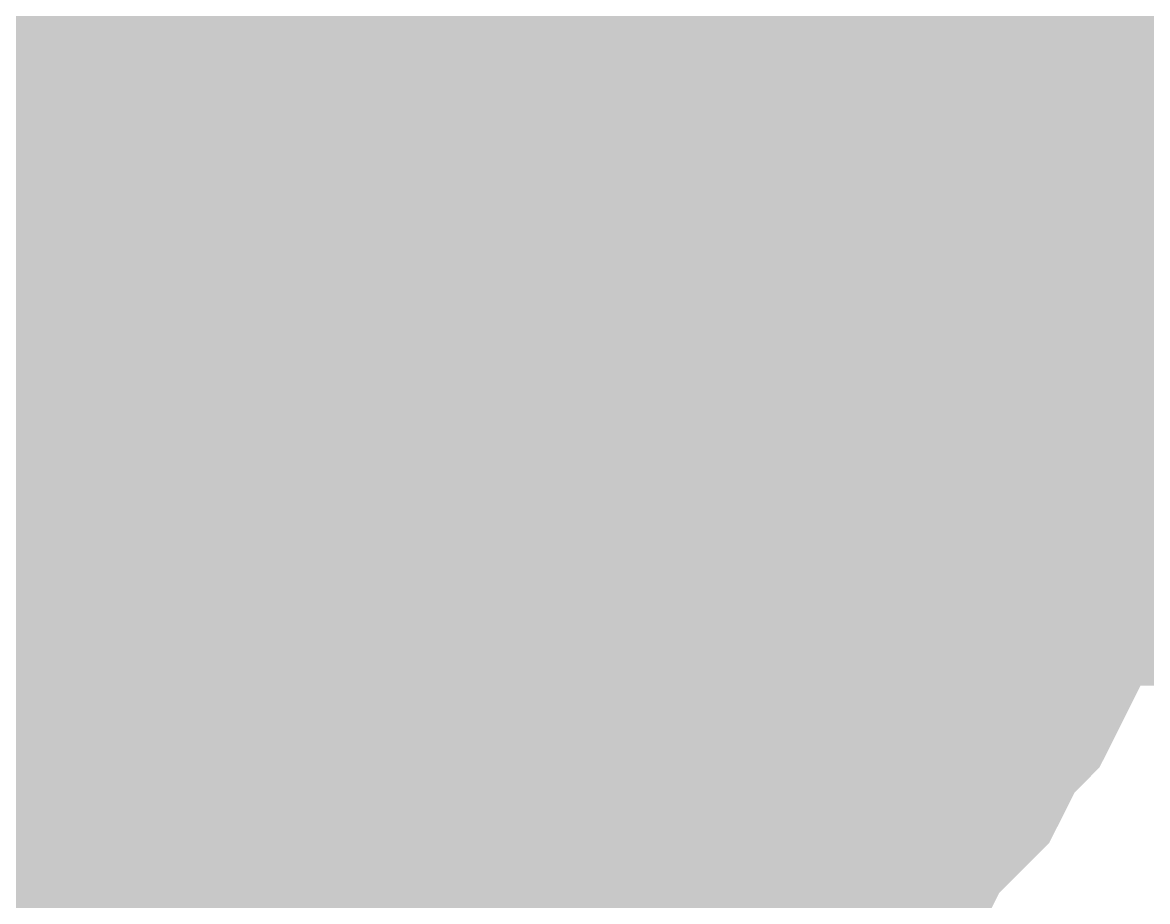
# Model space of a CAD drawing. Header units: inches. Extents: x 0 to 841, y 0 to 594.
# Drawn here: x 697.327 to 698.334, y 324.416 to 325.203 of the extents above; entities that cross this region are included whole.
import ezdxf

# ---------------------------------------------------------------- set-up
doc = ezdxf.new("R2010")
doc.units = ezdxf.units.IN
doc.layers.add('Sheet', color=255, linetype='Continuous')

msp = doc.modelspace()

# ---------------------------------------------------------------- linework, layer by layer
at = {"layer": 'Sheet'}
for points in [[(697.4946, 324.9841, 0.7493, 0.7493, 0), (697.4946, 329.9925, 0.7493, 0.7493, 0)], [(698.1459, 325.3884, 0.2997, 0.2997, 0), (698.1683, 325.3435, 0.2997, 0.2997, 0), (698.1908, 325.321, 0.2997, 0.2997, 0), (698.1908, 325.2761, 0.2997, 0.2997, 0), (698.2133, 325.2536, 0.2997, 0.2997, 0), (698.2133, 325.2087, 0.2997, 0.2997, 0), (698.2357, 325.1863, 0.2997, 0.2997, 0), (698.2357, 325.1413, 0.2997, 0.2997, 0), (698.2582, 325.0964, 0.2997, 0.2997, 0), (698.2582, 325.074, 0.2997, 0.2997, 0), (698.2582, 325.029, 0.2997, 0.2997, 0), (698.2582, 324.9841, 0.2997, 0.2997, 0)], [(698.1459, 325.3884, 0.2997, 0.2997, 0), (698.1683, 325.3435, 0.2997, 0.2997, 0), (698.1908, 325.321, 0.2997, 0.2997, 0), (698.1908, 325.2761, 0.2997, 0.2997, 0), (698.2133, 325.2536, 0.2997, 0.2997, 0), (698.2133, 325.2087, 0.2997, 0.2997, 0), (698.2357, 325.1863, 0.2997, 0.2997, 0), (698.2357, 325.1413, 0.2997, 0.2997, 0), (698.2582, 325.0964, 0.2997, 0.2997, 0), (698.2582, 325.074, 0.2997, 0.2997, 0), (698.2582, 325.029, 0.2997, 0.2997, 0), (698.2582, 324.9841, 0.2997, 0.2997, 0)], [(698.1459, 325.3884, 0.2997, 0.2997, 0), (698.1683, 325.3435, 0.2997, 0.2997, 0), (698.1908, 325.321, 0.2997, 0.2997, 0), (698.1908, 325.2761, 0.2997, 0.2997, 0), (698.2133, 325.2536, 0.2997, 0.2997, 0), (698.2133, 325.2087, 0.2997, 0.2997, 0), (698.2357, 325.1863, 0.2997, 0.2997, 0), (698.2357, 325.1413, 0.2997, 0.2997, 0), (698.2582, 325.0964, 0.2997, 0.2997, 0), (698.2582, 325.074, 0.2997, 0.2997, 0), (698.2582, 325.029, 0.2997, 0.2997, 0), (698.2582, 324.9841, 0.2997, 0.2997, 0)], [(697.8315, 325.3659, 0.2997, 0.2997, 0), (697.8539, 325.3435, 0.2997, 0.2997, 0), (697.8764, 325.3435, 0.2997, 0.2997, 0), (697.8988, 325.321, 0.2997, 0.2997, 0), (697.8988, 325.2985, 0.2997, 0.2997, 0), (697.9213, 325.2761, 0.2997, 0.2997, 0), (697.9438, 325.2536, 0.2997, 0.2997, 0), (697.9438, 325.2312, 0.2997, 0.2997, 0), (697.9662, 325.2087, 0.2997, 0.2997, 0), (697.9662, 325.1863, 0.2997, 0.2997, 0), (697.9887, 325.1638, 0.2997, 0.2997, 0), (697.9887, 325.1413, 0.2997, 0.2997, 0), (697.9887, 325.1189, 0.2997, 0.2997, 0), (698.0111, 325.0964, 0.2997, 0.2997, 0), (698.0111, 325.074, 0.2997, 0.2997, 0), (698.0111, 325.029, 0.2997, 0.2997, 0), (698.0111, 325.0066, 0.2997, 0.2997, 0), (698.0111, 324.9841, 0.2997, 0.2997, 0)], [(697.8315, 325.3659, 0.2997, 0.2997, 0), (697.8539, 325.3435, 0.2997, 0.2997, 0), (697.8764, 325.3435, 0.2997, 0.2997, 0), (697.8988, 325.321, 0.2997, 0.2997, 0), (697.8988, 325.2985, 0.2997, 0.2997, 0), (697.9213, 325.2761, 0.2997, 0.2997, 0), (697.9438, 325.2536, 0.2997, 0.2997, 0), (697.9438, 325.2312, 0.2997, 0.2997, 0), (697.9662, 325.2087, 0.2997, 0.2997, 0), (697.9662, 325.1863, 0.2997, 0.2997, 0), (697.9887, 325.1638, 0.2997, 0.2997, 0), (697.9887, 325.1413, 0.2997, 0.2997, 0), (697.9887, 325.1189, 0.2997, 0.2997, 0), (698.0111, 325.0964, 0.2997, 0.2997, 0), (698.0111, 325.074, 0.2997, 0.2997, 0), (698.0111, 325.029, 0.2997, 0.2997, 0), (698.0111, 325.0066, 0.2997, 0.2997, 0), (698.0111, 324.9841, 0.2997, 0.2997, 0)], [(697.8315, 325.3659, 0.2997, 0.2997, 0), (697.8539, 325.3435, 0.2997, 0.2997, 0), (697.8764, 325.3435, 0.2997, 0.2997, 0), (697.8988, 325.321, 0.2997, 0.2997, 0), (697.8988, 325.2985, 0.2997, 0.2997, 0), (697.9213, 325.2761, 0.2997, 0.2997, 0), (697.9438, 325.2536, 0.2997, 0.2997, 0), (697.9438, 325.2312, 0.2997, 0.2997, 0), (697.9662, 325.2087, 0.2997, 0.2997, 0), (697.9662, 325.1863, 0.2997, 0.2997, 0), (697.9887, 325.1638, 0.2997, 0.2997, 0), (697.9887, 325.1413, 0.2997, 0.2997, 0), (697.9887, 325.1189, 0.2997, 0.2997, 0), (698.0111, 325.0964, 0.2997, 0.2997, 0), (698.0111, 325.074, 0.2997, 0.2997, 0), (698.0111, 325.029, 0.2997, 0.2997, 0), (698.0111, 325.0066, 0.2997, 0.2997, 0), (698.0111, 324.9841, 0.2997, 0.2997, 0)], [(697.4946, 324.9841, 0.7493, 0.7493, 0), (702.5027, 324.9841, 0.7493, 0.7493, 0), (702.5027, 324.9841, 0.7493, 0.7493, 0)], [(697.4946, 319.9982, 0.7493, 0.7493, 0), (697.4946, 324.9841, 0.7493, 0.7493, 0)], [(697.9438, 325.2536, 0.0991, 0.0991, 0), (697.9438, 325.2312, 0.0991, 0.0991, 0), (697.9662, 325.2087, 0.0991, 0.0991, 0), (697.9662, 325.1863, 0.0991, 0.0991, 0), (697.9887, 325.1638, 0.0991, 0.0991, 0), (697.9887, 325.1413, 0.0991, 0.0991, 0), (697.9887, 325.1189, 0.0991, 0.0991, 0), (698.0111, 325.0964, 0.0991, 0.0991, 0), (698.0111, 325.074, 0.0991, 0.0991, 0), (698.0111, 325.029, 0.0991, 0.0991, 0), (698.0111, 325.0066, 0.0991, 0.0991, 0), (698.0111, 324.9841, 0.0991, 0.0991, 0)], [(697.9438, 325.2536, 0.0991, 0.0991, 0), (697.9438, 325.2312, 0.0991, 0.0991, 0), (697.9662, 325.2087, 0.0991, 0.0991, 0), (697.9662, 325.1863, 0.0991, 0.0991, 0), (697.9887, 325.1638, 0.0991, 0.0991, 0), (697.9887, 325.1413, 0.0991, 0.0991, 0), (697.9887, 325.1189, 0.0991, 0.0991, 0), (698.0111, 325.0964, 0.0991, 0.0991, 0), (698.0111, 325.074, 0.0991, 0.0991, 0), (698.0111, 325.029, 0.0991, 0.0991, 0), (698.0111, 325.0066, 0.0991, 0.0991, 0), (698.0111, 324.9841, 0.0991, 0.0991, 0)], [(697.9438, 325.2536, 0.0991, 0.0991, 0), (697.9438, 325.2312, 0.0991, 0.0991, 0), (697.9662, 325.2087, 0.0991, 0.0991, 0), (697.9662, 325.1863, 0.0991, 0.0991, 0), (697.9887, 325.1638, 0.0991, 0.0991, 0), (697.9887, 325.1413, 0.0991, 0.0991, 0), (697.9887, 325.1189, 0.0991, 0.0991, 0), (698.0111, 325.0964, 0.0991, 0.0991, 0), (698.0111, 325.074, 0.0991, 0.0991, 0), (698.0111, 325.029, 0.0991, 0.0991, 0), (698.0111, 325.0066, 0.0991, 0.0991, 0), (698.0111, 324.9841, 0.0991, 0.0991, 0)], [(698.2133, 325.2536, 0.0991, 0.0991, 0), (698.2133, 325.2087, 0.0991, 0.0991, 0), (698.2357, 325.1863, 0.0991, 0.0991, 0), (698.2357, 325.1413, 0.0991, 0.0991, 0), (698.2582, 325.0964, 0.0991, 0.0991, 0), (698.2582, 325.074, 0.0991, 0.0991, 0), (698.2582, 325.029, 0.0991, 0.0991, 0), (698.2582, 324.9841, 0.0991, 0.0991, 0)], [(698.2133, 325.2536, 0.0991, 0.0991, 0), (698.2133, 325.2087, 0.0991, 0.0991, 0), (698.2357, 325.1863, 0.0991, 0.0991, 0), (698.2357, 325.1413, 0.0991, 0.0991, 0), (698.2582, 325.0964, 0.0991, 0.0991, 0), (698.2582, 325.074, 0.0991, 0.0991, 0), (698.2582, 325.029, 0.0991, 0.0991, 0), (698.2582, 324.9841, 0.0991, 0.0991, 0)], [(698.2133, 325.2536, 0.0991, 0.0991, 0), (698.2133, 325.2087, 0.0991, 0.0991, 0), (698.2357, 325.1863, 0.0991, 0.0991, 0), (698.2357, 325.1413, 0.0991, 0.0991, 0), (698.2582, 325.0964, 0.0991, 0.0991, 0), (698.2582, 325.074, 0.0991, 0.0991, 0), (698.2582, 325.029, 0.0991, 0.0991, 0), (698.2582, 324.9841, 0.0991, 0.0991, 0)], [(698.0111, 324.9841, 0.2997, 0.2997, 0), (698.0111, 324.9617, 0.2997, 0.2997, 0), (698.0111, 324.9392, 0.2997, 0.2997, 0), (698.0111, 324.9167, 0.2997, 0.2997, 0), (698.0111, 324.8943, 0.2997, 0.2997, 0), (697.9887, 324.8718, 0.2997, 0.2997, 0), (697.9887, 324.8494, 0.2997, 0.2997, 0), (697.9887, 324.8044, 0.2997, 0.2997, 0), (697.9662, 324.8044, 0.2997, 0.2997, 0), (697.9662, 324.782, 0.2997, 0.2997, 0), (697.9438, 324.7595, 0.2997, 0.2997, 0), (697.9438, 324.7371, 0.2997, 0.2997, 0), (697.9213, 324.7146, 0.2997, 0.2997, 0), (697.8988, 324.6922, 0.2997, 0.2997, 0), (697.8988, 324.6697, 0.2997, 0.2997, 0), (697.8764, 324.6472, 0.2997, 0.2997, 0), (697.8539, 324.6248, 0.2997, 0.2997, 0), (697.8315, 324.6248, 0.2997, 0.2997, 0), (697.809, 324.6023, 0.2997, 0.2997, 0), (697.7866, 324.5799, 0.2997, 0.2997, 0), (697.7866, 324.5799, 0.2997, 0.2997, 0), (697.7641, 324.5574, 0.2997, 0.2997, 0), (697.7416, 324.5574, 0.2997, 0.2997, 0), (697.7192, 324.5349, 0.2997, 0.2997, 0), (697.6967, 324.5349, 0.2997, 0.2997, 0), (697.6743, 324.5125, 0.2997, 0.2997, 0), (697.6518, 324.5125, 0.2997, 0.2997, 0), (697.6294, 324.5125, 0.2997, 0.2997, 0), (697.5844, 324.49, 0.2997, 0.2997, 0), (697.562, 324.49, 0.2997, 0.2997, 0), (697.5395, 324.49, 0.2997, 0.2997, 0), (697.5171, 324.49, 0.2997, 0.2997, 0), (697.4946, 324.49, 0.2997, 0.2997, 0)], [(698.0111, 324.9841, 0.2997, 0.2997, 0), (698.0111, 324.9617, 0.2997, 0.2997, 0), (698.0111, 324.9392, 0.2997, 0.2997, 0), (698.0111, 324.9167, 0.2997, 0.2997, 0), (698.0111, 324.8943, 0.2997, 0.2997, 0), (697.9887, 324.8718, 0.2997, 0.2997, 0), (697.9887, 324.8494, 0.2997, 0.2997, 0), (697.9887, 324.8044, 0.2997, 0.2997, 0), (697.9662, 324.8044, 0.2997, 0.2997, 0), (697.9662, 324.782, 0.2997, 0.2997, 0), (697.9438, 324.7595, 0.2997, 0.2997, 0), (697.9438, 324.7371, 0.2997, 0.2997, 0), (697.9213, 324.7146, 0.2997, 0.2997, 0), (697.8988, 324.6922, 0.2997, 0.2997, 0), (697.8988, 324.6697, 0.2997, 0.2997, 0), (697.8764, 324.6472, 0.2997, 0.2997, 0), (697.8539, 324.6248, 0.2997, 0.2997, 0), (697.8315, 324.6248, 0.2997, 0.2997, 0), (697.809, 324.6023, 0.2997, 0.2997, 0), (697.7866, 324.5799, 0.2997, 0.2997, 0), (697.7866, 324.5799, 0.2997, 0.2997, 0), (697.7641, 324.5574, 0.2997, 0.2997, 0), (697.7416, 324.5574, 0.2997, 0.2997, 0), (697.7192, 324.5349, 0.2997, 0.2997, 0), (697.6967, 324.5349, 0.2997, 0.2997, 0), (697.6743, 324.5125, 0.2997, 0.2997, 0), (697.6518, 324.5125, 0.2997, 0.2997, 0), (697.6294, 324.5125, 0.2997, 0.2997, 0), (697.5844, 324.49, 0.2997, 0.2997, 0), (697.562, 324.49, 0.2997, 0.2997, 0), (697.5395, 324.49, 0.2997, 0.2997, 0), (697.5171, 324.49, 0.2997, 0.2997, 0), (697.4946, 324.49, 0.2997, 0.2997, 0)], [(698.0111, 324.9841, 0.2997, 0.2997, 0), (698.0111, 324.9617, 0.2997, 0.2997, 0), (698.0111, 324.9392, 0.2997, 0.2997, 0), (698.0111, 324.9167, 0.2997, 0.2997, 0), (698.0111, 324.8943, 0.2997, 0.2997, 0), (697.9887, 324.8718, 0.2997, 0.2997, 0), (697.9887, 324.8494, 0.2997, 0.2997, 0), (697.9887, 324.8044, 0.2997, 0.2997, 0), (697.9662, 324.8044, 0.2997, 0.2997, 0), (697.9662, 324.782, 0.2997, 0.2997, 0), (697.9438, 324.7595, 0.2997, 0.2997, 0), (697.9438, 324.7371, 0.2997, 0.2997, 0), (697.9213, 324.7146, 0.2997, 0.2997, 0), (697.8988, 324.6922, 0.2997, 0.2997, 0), (697.8988, 324.6697, 0.2997, 0.2997, 0), (697.8764, 324.6472, 0.2997, 0.2997, 0), (697.8539, 324.6248, 0.2997, 0.2997, 0), (697.8315, 324.6248, 0.2997, 0.2997, 0), (697.809, 324.6023, 0.2997, 0.2997, 0), (697.7866, 324.5799, 0.2997, 0.2997, 0), (697.7866, 324.5799, 0.2997, 0.2997, 0), (697.7641, 324.5574, 0.2997, 0.2997, 0), (697.7416, 324.5574, 0.2997, 0.2997, 0), (697.7192, 324.5349, 0.2997, 0.2997, 0), (697.6967, 324.5349, 0.2997, 0.2997, 0), (697.6743, 324.5125, 0.2997, 0.2997, 0), (697.6518, 324.5125, 0.2997, 0.2997, 0), (697.6294, 324.5125, 0.2997, 0.2997, 0), (697.5844, 324.49, 0.2997, 0.2997, 0), (697.562, 324.49, 0.2997, 0.2997, 0), (697.5395, 324.49, 0.2997, 0.2997, 0), (697.5171, 324.49, 0.2997, 0.2997, 0), (697.4946, 324.49, 0.2997, 0.2997, 0)], [(698.2582, 324.9841, 0.2997, 0.2997, 0), (698.2582, 324.9392, 0.2997, 0.2997, 0), (698.2582, 324.9167, 0.2997, 0.2997, 0), (698.2582, 324.8718, 0.2997, 0.2997, 0), (698.2357, 324.8269, 0.2997, 0.2997, 0), (698.2357, 324.8044, 0.2997, 0.2997, 0), (698.2133, 324.7595, 0.2997, 0.2997, 0), (698.2133, 324.7371, 0.2997, 0.2997, 0), (698.1908, 324.6922, 0.2997, 0.2997, 0), (698.1908, 324.6697, 0.2997, 0.2997, 0), (698.1683, 324.6248, 0.2997, 0.2997, 0), (698.1459, 324.6023, 0.2997, 0.2997, 0), (698.1234, 324.5574, 0.2997, 0.2997, 0), (698.101, 324.5349, 0.2997, 0.2997, 0), (698.0785, 324.5125, 0.2997, 0.2997, 0), (698.0561, 324.4676, 0.2997, 0.2997, 0), (698.0336, 324.4451, 0.2997, 0.2997, 0), (698.0111, 324.4226, 0.2997, 0.2997, 0), (697.9887, 324.4002, 0.2997, 0.2997, 0), (697.9438, 324.3777, 0.2997, 0.2997, 0), (697.9213, 324.3553, 0.2997, 0.2997, 0), (697.8988, 324.3328, 0.2997, 0.2997, 0), (697.8539, 324.3103, 0.2997, 0.2997, 0), (697.8315, 324.2879, 0.2997, 0.2997, 0), (697.7866, 324.2879, 0.2997, 0.2997, 0), (697.7641, 324.2654, 0.2997, 0.2997, 0)], [(698.2582, 324.9841, 0.2997, 0.2997, 0), (698.2582, 324.9392, 0.2997, 0.2997, 0), (698.2582, 324.9167, 0.2997, 0.2997, 0), (698.2582, 324.8718, 0.2997, 0.2997, 0), (698.2357, 324.8269, 0.2997, 0.2997, 0), (698.2357, 324.8044, 0.2997, 0.2997, 0), (698.2133, 324.7595, 0.2997, 0.2997, 0), (698.2133, 324.7371, 0.2997, 0.2997, 0), (698.1908, 324.6922, 0.2997, 0.2997, 0), (698.1908, 324.6697, 0.2997, 0.2997, 0), (698.1683, 324.6248, 0.2997, 0.2997, 0), (698.1459, 324.6023, 0.2997, 0.2997, 0), (698.1234, 324.5574, 0.2997, 0.2997, 0), (698.101, 324.5349, 0.2997, 0.2997, 0), (698.0785, 324.5125, 0.2997, 0.2997, 0), (698.0561, 324.4676, 0.2997, 0.2997, 0), (698.0336, 324.4451, 0.2997, 0.2997, 0), (698.0111, 324.4226, 0.2997, 0.2997, 0), (697.9887, 324.4002, 0.2997, 0.2997, 0), (697.9438, 324.3777, 0.2997, 0.2997, 0), (697.9213, 324.3553, 0.2997, 0.2997, 0), (697.8988, 324.3328, 0.2997, 0.2997, 0), (697.8539, 324.3103, 0.2997, 0.2997, 0), (697.8315, 324.2879, 0.2997, 0.2997, 0), (697.7866, 324.2879, 0.2997, 0.2997, 0), (697.7641, 324.2654, 0.2997, 0.2997, 0)], [(698.2582, 324.9841, 0.2997, 0.2997, 0), (698.2582, 324.9392, 0.2997, 0.2997, 0), (698.2582, 324.9167, 0.2997, 0.2997, 0), (698.2582, 324.8718, 0.2997, 0.2997, 0), (698.2357, 324.8269, 0.2997, 0.2997, 0), (698.2357, 324.8044, 0.2997, 0.2997, 0), (698.2133, 324.7595, 0.2997, 0.2997, 0), (698.2133, 324.7371, 0.2997, 0.2997, 0), (698.1908, 324.6922, 0.2997, 0.2997, 0), (698.1908, 324.6697, 0.2997, 0.2997, 0), (698.1683, 324.6248, 0.2997, 0.2997, 0), (698.1459, 324.6023, 0.2997, 0.2997, 0), (698.1234, 324.5574, 0.2997, 0.2997, 0), (698.101, 324.5349, 0.2997, 0.2997, 0), (698.0785, 324.5125, 0.2997, 0.2997, 0), (698.0561, 324.4676, 0.2997, 0.2997, 0), (698.0336, 324.4451, 0.2997, 0.2997, 0), (698.0111, 324.4226, 0.2997, 0.2997, 0), (697.9887, 324.4002, 0.2997, 0.2997, 0), (697.9438, 324.3777, 0.2997, 0.2997, 0), (697.9213, 324.3553, 0.2997, 0.2997, 0), (697.8988, 324.3328, 0.2997, 0.2997, 0), (697.8539, 324.3103, 0.2997, 0.2997, 0), (697.8315, 324.2879, 0.2997, 0.2997, 0), (697.7866, 324.2879, 0.2997, 0.2997, 0), (697.7641, 324.2654, 0.2997, 0.2997, 0)], [(698.0111, 324.9841, 0.2997, 0.2997, 0), (698.0111, 324.9841, 0.2997, 0.2997, 0), (698.0111, 324.9841, 0.2997, 0.2997, 0), (698.0111, 324.9841, 0.2997, 0.2997, 0), (698.0111, 324.9841, 0.2997, 0.2997, 0), (698.0111, 324.9841, 0.2997, 0.2997, 0), (698.0111, 324.9841, 0.2997, 0.2997, 0), (698.0111, 324.9841, 0.2997, 0.2997, 0), (698.0111, 324.9841, 0.2997, 0.2997, 0), (698.0111, 324.9841, 0.2997, 0.2997, 0), (698.0111, 324.9841, 0.2997, 0.2997, 0), (698.0111, 324.9841, 0.2997, 0.2997, 0), (698.0111, 324.9841, 0.2997, 0.2997, 0), (698.0111, 324.9841, 0.2997, 0.2997, 0), (698.0111, 324.9841, 0.2997, 0.2997, 0), (698.0111, 324.9841, 0.2997, 0.2997, 0), (698.0111, 324.9841, 0.2997, 0.2997, 0), (698.0111, 324.9841, 0.2997, 0.2997, 0), (698.0111, 324.9841, 0.2997, 0.2997, 0), (698.0111, 324.9841, 0.2997, 0.2997, 0), (698.0111, 324.9841, 0.2997, 0.2997, 0), (698.0111, 324.9841, 0.2997, 0.2997, 0), (698.0111, 324.9841, 0.2997, 0.2997, 0), (698.0111, 324.9841, 0.2997, 0.2997, 0), (698.0111, 324.9841, 0.2997, 0.2997, 0), (698.0111, 324.9841, 0.2997, 0.2997, 0), (698.0111, 324.9841, 0.2997, 0.2997, 0), (698.0111, 324.9841, 0.2997, 0.2997, 0), (698.0111, 324.9841, 0.2997, 0.2997, 0), (698.0111, 324.9841, 0.2997, 0.2997, 0), (698.0111, 324.9841, 0.2997, 0.2997, 0), (698.0111, 324.9841, 0.2997, 0.2997, 0), (698.0111, 324.9841, 0.2997, 0.2997, 0)], [(698.0111, 324.9841, 0.2997, 0.2997, 0), (698.0111, 324.9841, 0.2997, 0.2997, 0)], [(698.0111, 324.9841, 0.2997, 0.2997, 0), (698.0111, 324.9841, 0.2997, 0.2997, 0), (698.0111, 324.9841, 0.2997, 0.2997, 0), (698.0111, 324.9841, 0.2997, 0.2997, 0), (698.0111, 324.9841, 0.2997, 0.2997, 0), (698.0111, 324.9841, 0.2997, 0.2997, 0), (698.0111, 324.9841, 0.2997, 0.2997, 0), (698.0111, 324.9841, 0.2997, 0.2997, 0), (698.0111, 324.9841, 0.2997, 0.2997, 0), (698.0111, 324.9841, 0.2997, 0.2997, 0), (698.0111, 324.9841, 0.2997, 0.2997, 0), (698.0111, 324.9841, 0.2997, 0.2997, 0), (698.0111, 324.9841, 0.2997, 0.2997, 0), (698.0111, 324.9841, 0.2997, 0.2997, 0), (698.0111, 324.9841, 0.2997, 0.2997, 0), (698.0111, 324.9841, 0.2997, 0.2997, 0), (698.0111, 324.9841, 0.2997, 0.2997, 0), (698.0111, 324.9841, 0.2997, 0.2997, 0), (698.0111, 324.9841, 0.2997, 0.2997, 0), (698.0111, 324.9841, 0.2997, 0.2997, 0), (698.0111, 324.9841, 0.2997, 0.2997, 0), (698.0111, 324.9841, 0.2997, 0.2997, 0), (698.0111, 324.9841, 0.2997, 0.2997, 0), (698.0111, 324.9841, 0.2997, 0.2997, 0), (698.0111, 324.9841, 0.2997, 0.2997, 0), (698.0111, 324.9841, 0.2997, 0.2997, 0), (698.0111, 324.9841, 0.2997, 0.2997, 0), (698.0111, 324.9841, 0.2997, 0.2997, 0), (698.0111, 324.9841, 0.2997, 0.2997, 0), (698.0111, 324.9841, 0.2997, 0.2997, 0), (698.0111, 324.9841, 0.2997, 0.2997, 0), (698.0111, 324.9841, 0.2997, 0.2997, 0), (698.0111, 324.9841, 0.2997, 0.2997, 0)], [(698.0111, 324.9841, 0.2997, 0.2997, 0), (698.0111, 324.9841, 0.2997, 0.2997, 0)], [(698.0111, 324.9841, 0.2997, 0.2997, 0), (698.0111, 324.9841, 0.2997, 0.2997, 0), (698.0111, 324.9841, 0.2997, 0.2997, 0), (698.0111, 324.9841, 0.2997, 0.2997, 0), (698.0111, 324.9841, 0.2997, 0.2997, 0), (698.0111, 324.9841, 0.2997, 0.2997, 0), (698.0111, 324.9841, 0.2997, 0.2997, 0), (698.0111, 324.9841, 0.2997, 0.2997, 0), (698.0111, 324.9841, 0.2997, 0.2997, 0), (698.0111, 324.9841, 0.2997, 0.2997, 0), (698.0111, 324.9841, 0.2997, 0.2997, 0), (698.0111, 324.9841, 0.2997, 0.2997, 0), (698.0111, 324.9841, 0.2997, 0.2997, 0), (698.0111, 324.9841, 0.2997, 0.2997, 0), (698.0111, 324.9841, 0.2997, 0.2997, 0), (698.0111, 324.9841, 0.2997, 0.2997, 0), (698.0111, 324.9841, 0.2997, 0.2997, 0), (698.0111, 324.9841, 0.2997, 0.2997, 0), (698.0111, 324.9841, 0.2997, 0.2997, 0), (698.0111, 324.9841, 0.2997, 0.2997, 0), (698.0111, 324.9841, 0.2997, 0.2997, 0), (698.0111, 324.9841, 0.2997, 0.2997, 0), (698.0111, 324.9841, 0.2997, 0.2997, 0), (698.0111, 324.9841, 0.2997, 0.2997, 0), (698.0111, 324.9841, 0.2997, 0.2997, 0), (698.0111, 324.9841, 0.2997, 0.2997, 0), (698.0111, 324.9841, 0.2997, 0.2997, 0), (698.0111, 324.9841, 0.2997, 0.2997, 0), (698.0111, 324.9841, 0.2997, 0.2997, 0), (698.0111, 324.9841, 0.2997, 0.2997, 0), (698.0111, 324.9841, 0.2997, 0.2997, 0), (698.0111, 324.9841, 0.2997, 0.2997, 0), (698.0111, 324.9841, 0.2997, 0.2997, 0)], [(698.0111, 324.9841, 0.2997, 0.2997, 0), (698.0111, 324.9841, 0.2997, 0.2997, 0)], [(698.2582, 324.9841, 0.2997, 0.2997, 0), (698.2582, 324.9841, 0.2997, 0.2997, 0), (698.2582, 324.9841, 0.2997, 0.2997, 0), (698.2582, 324.9841, 0.2997, 0.2997, 0), (698.2582, 324.9841, 0.2997, 0.2997, 0), (698.2582, 324.9841, 0.2997, 0.2997, 0), (698.2582, 324.9841, 0.2997, 0.2997, 0), (698.2582, 324.9841, 0.2997, 0.2997, 0), (698.2582, 324.9841, 0.2997, 0.2997, 0), (698.2582, 324.9841, 0.2997, 0.2997, 0), (698.2582, 324.9841, 0.2997, 0.2997, 0), (698.2582, 324.9841, 0.2997, 0.2997, 0), (698.2582, 324.9841, 0.2997, 0.2997, 0), (698.2582, 324.9841, 0.2997, 0.2997, 0), (698.2582, 324.9841, 0.2997, 0.2997, 0), (698.2582, 324.9841, 0.2997, 0.2997, 0), (698.2582, 324.9841, 0.2997, 0.2997, 0), (698.2582, 324.9841, 0.2997, 0.2997, 0), (698.2582, 324.9841, 0.2997, 0.2997, 0), (698.2582, 324.9841, 0.2997, 0.2997, 0), (698.2582, 324.9841, 0.2997, 0.2997, 0), (698.2582, 324.9841, 0.2997, 0.2997, 0), (698.2582, 324.9841, 0.2997, 0.2997, 0), (698.2582, 324.9841, 0.2997, 0.2997, 0), (698.2582, 324.9841, 0.2997, 0.2997, 0), (698.2582, 324.9841, 0.2997, 0.2997, 0), (698.2582, 324.9841, 0.2997, 0.2997, 0), (698.2582, 324.9841, 0.2997, 0.2997, 0), (698.2582, 324.9841, 0.2997, 0.2997, 0), (698.2582, 324.9841, 0.2997, 0.2997, 0), (698.2582, 324.9841, 0.2997, 0.2997, 0), (698.2582, 324.9841, 0.2997, 0.2997, 0), (698.2582, 324.9841, 0.2997, 0.2997, 0)], [(698.2582, 324.9841, 0.2997, 0.2997, 0), (698.2582, 324.9841, 0.2997, 0.2997, 0)], [(698.2582, 324.9841, 0.2997, 0.2997, 0), (698.2582, 324.9841, 0.2997, 0.2997, 0), (698.2582, 324.9841, 0.2997, 0.2997, 0), (698.2582, 324.9841, 0.2997, 0.2997, 0), (698.2582, 324.9841, 0.2997, 0.2997, 0), (698.2582, 324.9841, 0.2997, 0.2997, 0), (698.2582, 324.9841, 0.2997, 0.2997, 0), (698.2582, 324.9841, 0.2997, 0.2997, 0), (698.2582, 324.9841, 0.2997, 0.2997, 0), (698.2582, 324.9841, 0.2997, 0.2997, 0), (698.2582, 324.9841, 0.2997, 0.2997, 0), (698.2582, 324.9841, 0.2997, 0.2997, 0), (698.2582, 324.9841, 0.2997, 0.2997, 0), (698.2582, 324.9841, 0.2997, 0.2997, 0), (698.2582, 324.9841, 0.2997, 0.2997, 0), (698.2582, 324.9841, 0.2997, 0.2997, 0), (698.2582, 324.9841, 0.2997, 0.2997, 0), (698.2582, 324.9841, 0.2997, 0.2997, 0), (698.2582, 324.9841, 0.2997, 0.2997, 0), (698.2582, 324.9841, 0.2997, 0.2997, 0), (698.2582, 324.9841, 0.2997, 0.2997, 0), (698.2582, 324.9841, 0.2997, 0.2997, 0), (698.2582, 324.9841, 0.2997, 0.2997, 0), (698.2582, 324.9841, 0.2997, 0.2997, 0), (698.2582, 324.9841, 0.2997, 0.2997, 0), (698.2582, 324.9841, 0.2997, 0.2997, 0), (698.2582, 324.9841, 0.2997, 0.2997, 0), (698.2582, 324.9841, 0.2997, 0.2997, 0), (698.2582, 324.9841, 0.2997, 0.2997, 0), (698.2582, 324.9841, 0.2997, 0.2997, 0), (698.2582, 324.9841, 0.2997, 0.2997, 0), (698.2582, 324.9841, 0.2997, 0.2997, 0), (698.2582, 324.9841, 0.2997, 0.2997, 0)], [(698.2582, 324.9841, 0.2997, 0.2997, 0), (698.2582, 324.9841, 0.2997, 0.2997, 0)], [(698.2582, 324.9841, 0.2997, 0.2997, 0), (698.2582, 324.9841, 0.2997, 0.2997, 0), (698.2582, 324.9841, 0.2997, 0.2997, 0), (698.2582, 324.9841, 0.2997, 0.2997, 0), (698.2582, 324.9841, 0.2997, 0.2997, 0), (698.2582, 324.9841, 0.2997, 0.2997, 0), (698.2582, 324.9841, 0.2997, 0.2997, 0), (698.2582, 324.9841, 0.2997, 0.2997, 0), (698.2582, 324.9841, 0.2997, 0.2997, 0), (698.2582, 324.9841, 0.2997, 0.2997, 0), (698.2582, 324.9841, 0.2997, 0.2997, 0), (698.2582, 324.9841, 0.2997, 0.2997, 0), (698.2582, 324.9841, 0.2997, 0.2997, 0), (698.2582, 324.9841, 0.2997, 0.2997, 0), (698.2582, 324.9841, 0.2997, 0.2997, 0), (698.2582, 324.9841, 0.2997, 0.2997, 0), (698.2582, 324.9841, 0.2997, 0.2997, 0), (698.2582, 324.9841, 0.2997, 0.2997, 0), (698.2582, 324.9841, 0.2997, 0.2997, 0), (698.2582, 324.9841, 0.2997, 0.2997, 0), (698.2582, 324.9841, 0.2997, 0.2997, 0), (698.2582, 324.9841, 0.2997, 0.2997, 0), (698.2582, 324.9841, 0.2997, 0.2997, 0), (698.2582, 324.9841, 0.2997, 0.2997, 0), (698.2582, 324.9841, 0.2997, 0.2997, 0), (698.2582, 324.9841, 0.2997, 0.2997, 0), (698.2582, 324.9841, 0.2997, 0.2997, 0), (698.2582, 324.9841, 0.2997, 0.2997, 0), (698.2582, 324.9841, 0.2997, 0.2997, 0), (698.2582, 324.9841, 0.2997, 0.2997, 0), (698.2582, 324.9841, 0.2997, 0.2997, 0), (698.2582, 324.9841, 0.2997, 0.2997, 0), (698.2582, 324.9841, 0.2997, 0.2997, 0)], [(698.2582, 324.9841, 0.2997, 0.2997, 0), (698.2582, 324.9841, 0.2997, 0.2997, 0)], [(698.0111, 324.9841, 0.0991, 0.0991, 0), (698.0111, 324.9617, 0.0991, 0.0991, 0), (698.0111, 324.9392, 0.0991, 0.0991, 0), (698.0111, 324.9167, 0.0991, 0.0991, 0), (698.0111, 324.8943, 0.0991, 0.0991, 0), (697.9887, 324.8718, 0.0991, 0.0991, 0), (697.9887, 324.8494, 0.0991, 0.0991, 0), (697.9887, 324.8044, 0.0991, 0.0991, 0), (697.9662, 324.8044, 0.0991, 0.0991, 0), (697.9662, 324.782, 0.0991, 0.0991, 0), (697.9438, 324.7595, 0.0991, 0.0991, 0), (697.9438, 324.7371, 0.0991, 0.0991, 0), (697.9213, 324.7146, 0.0991, 0.0991, 0), (697.8988, 324.6922, 0.0991, 0.0991, 0), (697.8988, 324.6697, 0.0991, 0.0991, 0), (697.8764, 324.6472, 0.0991, 0.0991, 0), (697.8539, 324.6248, 0.0991, 0.0991, 0), (697.8315, 324.6248, 0.0991, 0.0991, 0), (697.809, 324.6023, 0.0991, 0.0991, 0), (697.7866, 324.5799, 0.0991, 0.0991, 0), (697.7866, 324.5799, 0.0991, 0.0991, 0), (697.7641, 324.5574, 0.0991, 0.0991, 0), (697.7416, 324.5574, 0.0991, 0.0991, 0), (697.7192, 324.5349, 0.0991, 0.0991, 0), (697.6967, 324.5349, 0.0991, 0.0991, 0), (697.6743, 324.5125, 0.0991, 0.0991, 0), (697.6518, 324.5125, 0.0991, 0.0991, 0), (697.6294, 324.5125, 0.0991, 0.0991, 0), (697.5844, 324.49, 0.0991, 0.0991, 0), (697.562, 324.49, 0.0991, 0.0991, 0), (697.5395, 324.49, 0.0991, 0.0991, 0), (697.5171, 324.49, 0.0991, 0.0991, 0), (697.4946, 324.49, 0.0991, 0.0991, 0)], [(698.0111, 324.9841, 0.0991, 0.0991, 0), (698.0111, 324.9617, 0.0991, 0.0991, 0), (698.0111, 324.9392, 0.0991, 0.0991, 0), (698.0111, 324.9167, 0.0991, 0.0991, 0), (698.0111, 324.8943, 0.0991, 0.0991, 0), (697.9887, 324.8718, 0.0991, 0.0991, 0), (697.9887, 324.8494, 0.0991, 0.0991, 0), (697.9887, 324.8044, 0.0991, 0.0991, 0), (697.9662, 324.8044, 0.0991, 0.0991, 0), (697.9662, 324.782, 0.0991, 0.0991, 0), (697.9438, 324.7595, 0.0991, 0.0991, 0), (697.9438, 324.7371, 0.0991, 0.0991, 0), (697.9213, 324.7146, 0.0991, 0.0991, 0), (697.8988, 324.6922, 0.0991, 0.0991, 0), (697.8988, 324.6697, 0.0991, 0.0991, 0), (697.8764, 324.6472, 0.0991, 0.0991, 0), (697.8539, 324.6248, 0.0991, 0.0991, 0), (697.8315, 324.6248, 0.0991, 0.0991, 0), (697.809, 324.6023, 0.0991, 0.0991, 0), (697.7866, 324.5799, 0.0991, 0.0991, 0), (697.7866, 324.5799, 0.0991, 0.0991, 0), (697.7641, 324.5574, 0.0991, 0.0991, 0), (697.7416, 324.5574, 0.0991, 0.0991, 0), (697.7192, 324.5349, 0.0991, 0.0991, 0), (697.6967, 324.5349, 0.0991, 0.0991, 0), (697.6743, 324.5125, 0.0991, 0.0991, 0), (697.6518, 324.5125, 0.0991, 0.0991, 0), (697.6294, 324.5125, 0.0991, 0.0991, 0), (697.5844, 324.49, 0.0991, 0.0991, 0), (697.562, 324.49, 0.0991, 0.0991, 0), (697.5395, 324.49, 0.0991, 0.0991, 0), (697.5171, 324.49, 0.0991, 0.0991, 0), (697.4946, 324.49, 0.0991, 0.0991, 0)], [(698.0111, 324.9841, 0.0991, 0.0991, 0), (698.0111, 324.9617, 0.0991, 0.0991, 0), (698.0111, 324.9392, 0.0991, 0.0991, 0), (698.0111, 324.9167, 0.0991, 0.0991, 0), (698.0111, 324.8943, 0.0991, 0.0991, 0), (697.9887, 324.8718, 0.0991, 0.0991, 0), (697.9887, 324.8494, 0.0991, 0.0991, 0), (697.9887, 324.8044, 0.0991, 0.0991, 0), (697.9662, 324.8044, 0.0991, 0.0991, 0), (697.9662, 324.782, 0.0991, 0.0991, 0), (697.9438, 324.7595, 0.0991, 0.0991, 0), (697.9438, 324.7371, 0.0991, 0.0991, 0), (697.9213, 324.7146, 0.0991, 0.0991, 0), (697.8988, 324.6922, 0.0991, 0.0991, 0), (697.8988, 324.6697, 0.0991, 0.0991, 0), (697.8764, 324.6472, 0.0991, 0.0991, 0), (697.8539, 324.6248, 0.0991, 0.0991, 0), (697.8315, 324.6248, 0.0991, 0.0991, 0), (697.809, 324.6023, 0.0991, 0.0991, 0), (697.7866, 324.5799, 0.0991, 0.0991, 0), (697.7866, 324.5799, 0.0991, 0.0991, 0), (697.7641, 324.5574, 0.0991, 0.0991, 0), (697.7416, 324.5574, 0.0991, 0.0991, 0), (697.7192, 324.5349, 0.0991, 0.0991, 0), (697.6967, 324.5349, 0.0991, 0.0991, 0), (697.6743, 324.5125, 0.0991, 0.0991, 0), (697.6518, 324.5125, 0.0991, 0.0991, 0), (697.6294, 324.5125, 0.0991, 0.0991, 0), (697.5844, 324.49, 0.0991, 0.0991, 0), (697.562, 324.49, 0.0991, 0.0991, 0), (697.5395, 324.49, 0.0991, 0.0991, 0), (697.5171, 324.49, 0.0991, 0.0991, 0), (697.4946, 324.49, 0.0991, 0.0991, 0)], [(698.2582, 324.9841, 0.0991, 0.0991, 0), (698.2582, 324.9392, 0.0991, 0.0991, 0), (698.2582, 324.9167, 0.0991, 0.0991, 0), (698.2582, 324.8718, 0.0991, 0.0991, 0), (698.2357, 324.8269, 0.0991, 0.0991, 0), (698.2357, 324.8044, 0.0991, 0.0991, 0), (698.2133, 324.7595, 0.0991, 0.0991, 0), (698.2133, 324.7371, 0.0991, 0.0991, 0), (698.1908, 324.6922, 0.0991, 0.0991, 0), (698.1908, 324.6697, 0.0991, 0.0991, 0), (698.1683, 324.6248, 0.0991, 0.0991, 0), (698.1459, 324.6023, 0.0991, 0.0991, 0), (698.1234, 324.5574, 0.0991, 0.0991, 0), (698.101, 324.5349, 0.0991, 0.0991, 0), (698.0785, 324.5125, 0.0991, 0.0991, 0), (698.0561, 324.4676, 0.0991, 0.0991, 0), (698.0336, 324.4451, 0.0991, 0.0991, 0), (698.0111, 324.4226, 0.0991, 0.0991, 0), (697.9887, 324.4002, 0.0991, 0.0991, 0), (697.9438, 324.3777, 0.0991, 0.0991, 0), (697.9213, 324.3553, 0.0991, 0.0991, 0)], [(698.2582, 324.9841, 0.0991, 0.0991, 0), (698.2582, 324.9392, 0.0991, 0.0991, 0), (698.2582, 324.9167, 0.0991, 0.0991, 0), (698.2582, 324.8718, 0.0991, 0.0991, 0), (698.2357, 324.8269, 0.0991, 0.0991, 0), (698.2357, 324.8044, 0.0991, 0.0991, 0), (698.2133, 324.7595, 0.0991, 0.0991, 0), (698.2133, 324.7371, 0.0991, 0.0991, 0), (698.1908, 324.6922, 0.0991, 0.0991, 0), (698.1908, 324.6697, 0.0991, 0.0991, 0), (698.1683, 324.6248, 0.0991, 0.0991, 0), (698.1459, 324.6023, 0.0991, 0.0991, 0), (698.1234, 324.5574, 0.0991, 0.0991, 0), (698.101, 324.5349, 0.0991, 0.0991, 0), (698.0785, 324.5125, 0.0991, 0.0991, 0), (698.0561, 324.4676, 0.0991, 0.0991, 0), (698.0336, 324.4451, 0.0991, 0.0991, 0), (698.0111, 324.4226, 0.0991, 0.0991, 0), (697.9887, 324.4002, 0.0991, 0.0991, 0), (697.9438, 324.3777, 0.0991, 0.0991, 0), (697.9213, 324.3553, 0.0991, 0.0991, 0)], [(698.2582, 324.9841, 0.0991, 0.0991, 0), (698.2582, 324.9392, 0.0991, 0.0991, 0), (698.2582, 324.9167, 0.0991, 0.0991, 0), (698.2582, 324.8718, 0.0991, 0.0991, 0), (698.2357, 324.8269, 0.0991, 0.0991, 0), (698.2357, 324.8044, 0.0991, 0.0991, 0), (698.2133, 324.7595, 0.0991, 0.0991, 0), (698.2133, 324.7371, 0.0991, 0.0991, 0), (698.1908, 324.6922, 0.0991, 0.0991, 0), (698.1908, 324.6697, 0.0991, 0.0991, 0), (698.1683, 324.6248, 0.0991, 0.0991, 0), (698.1459, 324.6023, 0.0991, 0.0991, 0), (698.1234, 324.5574, 0.0991, 0.0991, 0), (698.101, 324.5349, 0.0991, 0.0991, 0), (698.0785, 324.5125, 0.0991, 0.0991, 0), (698.0561, 324.4676, 0.0991, 0.0991, 0), (698.0336, 324.4451, 0.0991, 0.0991, 0), (698.0111, 324.4226, 0.0991, 0.0991, 0), (697.9887, 324.4002, 0.0991, 0.0991, 0), (697.9438, 324.3777, 0.0991, 0.0991, 0), (697.9213, 324.3553, 0.0991, 0.0991, 0)], [(698.0111, 324.9841, 0.0991, 0.0991, 0), (698.0111, 324.9841, 0.0991, 0.0991, 0), (698.0111, 324.9841, 0.0991, 0.0991, 0), (698.0111, 324.9841, 0.0991, 0.0991, 0), (698.0111, 324.9841, 0.0991, 0.0991, 0), (698.0111, 324.9841, 0.0991, 0.0991, 0), (698.0111, 324.9841, 0.0991, 0.0991, 0), (698.0111, 324.9841, 0.0991, 0.0991, 0), (698.0111, 324.9841, 0.0991, 0.0991, 0), (698.0111, 324.9841, 0.0991, 0.0991, 0), (698.0111, 324.9841, 0.0991, 0.0991, 0), (698.0111, 324.9841, 0.0991, 0.0991, 0), (698.0111, 324.9841, 0.0991, 0.0991, 0), (698.0111, 324.9841, 0.0991, 0.0991, 0), (698.0111, 324.9841, 0.0991, 0.0991, 0), (698.0111, 324.9841, 0.0991, 0.0991, 0), (698.0111, 324.9841, 0.0991, 0.0991, 0), (698.0111, 324.9841, 0.0991, 0.0991, 0), (698.0111, 324.9841, 0.0991, 0.0991, 0), (698.0111, 324.9841, 0.0991, 0.0991, 0), (698.0111, 324.9841, 0.0991, 0.0991, 0), (698.0111, 324.9841, 0.0991, 0.0991, 0), (698.0111, 324.9841, 0.0991, 0.0991, 0), (698.0111, 324.9841, 0.0991, 0.0991, 0), (698.0111, 324.9841, 0.0991, 0.0991, 0), (698.0111, 324.9841, 0.0991, 0.0991, 0), (698.0111, 324.9841, 0.0991, 0.0991, 0), (698.0111, 324.9841, 0.0991, 0.0991, 0), (698.0111, 324.9841, 0.0991, 0.0991, 0), (698.0111, 324.9841, 0.0991, 0.0991, 0), (698.0111, 324.9841, 0.0991, 0.0991, 0), (698.0111, 324.9841, 0.0991, 0.0991, 0), (698.0111, 324.9841, 0.0991, 0.0991, 0)], [(698.0111, 324.9841, 0.0991, 0.0991, 0), (698.0111, 324.9841, 0.0991, 0.0991, 0)], [(698.0111, 324.9841, 0.0991, 0.0991, 0), (698.0111, 324.9841, 0.0991, 0.0991, 0), (698.0111, 324.9841, 0.0991, 0.0991, 0), (698.0111, 324.9841, 0.0991, 0.0991, 0), (698.0111, 324.9841, 0.0991, 0.0991, 0), (698.0111, 324.9841, 0.0991, 0.0991, 0), (698.0111, 324.9841, 0.0991, 0.0991, 0), (698.0111, 324.9841, 0.0991, 0.0991, 0), (698.0111, 324.9841, 0.0991, 0.0991, 0), (698.0111, 324.9841, 0.0991, 0.0991, 0), (698.0111, 324.9841, 0.0991, 0.0991, 0), (698.0111, 324.9841, 0.0991, 0.0991, 0), (698.0111, 324.9841, 0.0991, 0.0991, 0), (698.0111, 324.9841, 0.0991, 0.0991, 0), (698.0111, 324.9841, 0.0991, 0.0991, 0), (698.0111, 324.9841, 0.0991, 0.0991, 0), (698.0111, 324.9841, 0.0991, 0.0991, 0), (698.0111, 324.9841, 0.0991, 0.0991, 0), (698.0111, 324.9841, 0.0991, 0.0991, 0), (698.0111, 324.9841, 0.0991, 0.0991, 0), (698.0111, 324.9841, 0.0991, 0.0991, 0), (698.0111, 324.9841, 0.0991, 0.0991, 0), (698.0111, 324.9841, 0.0991, 0.0991, 0), (698.0111, 324.9841, 0.0991, 0.0991, 0), (698.0111, 324.9841, 0.0991, 0.0991, 0), (698.0111, 324.9841, 0.0991, 0.0991, 0), (698.0111, 324.9841, 0.0991, 0.0991, 0), (698.0111, 324.9841, 0.0991, 0.0991, 0), (698.0111, 324.9841, 0.0991, 0.0991, 0), (698.0111, 324.9841, 0.0991, 0.0991, 0), (698.0111, 324.9841, 0.0991, 0.0991, 0), (698.0111, 324.9841, 0.0991, 0.0991, 0), (698.0111, 324.9841, 0.0991, 0.0991, 0)], [(698.0111, 324.9841, 0.0991, 0.0991, 0), (698.0111, 324.9841, 0.0991, 0.0991, 0)], [(698.0111, 324.9841, 0.0991, 0.0991, 0), (698.0111, 324.9841, 0.0991, 0.0991, 0), (698.0111, 324.9841, 0.0991, 0.0991, 0), (698.0111, 324.9841, 0.0991, 0.0991, 0), (698.0111, 324.9841, 0.0991, 0.0991, 0), (698.0111, 324.9841, 0.0991, 0.0991, 0), (698.0111, 324.9841, 0.0991, 0.0991, 0), (698.0111, 324.9841, 0.0991, 0.0991, 0), (698.0111, 324.9841, 0.0991, 0.0991, 0), (698.0111, 324.9841, 0.0991, 0.0991, 0), (698.0111, 324.9841, 0.0991, 0.0991, 0), (698.0111, 324.9841, 0.0991, 0.0991, 0), (698.0111, 324.9841, 0.0991, 0.0991, 0), (698.0111, 324.9841, 0.0991, 0.0991, 0), (698.0111, 324.9841, 0.0991, 0.0991, 0), (698.0111, 324.9841, 0.0991, 0.0991, 0), (698.0111, 324.9841, 0.0991, 0.0991, 0), (698.0111, 324.9841, 0.0991, 0.0991, 0), (698.0111, 324.9841, 0.0991, 0.0991, 0), (698.0111, 324.9841, 0.0991, 0.0991, 0), (698.0111, 324.9841, 0.0991, 0.0991, 0), (698.0111, 324.9841, 0.0991, 0.0991, 0), (698.0111, 324.9841, 0.0991, 0.0991, 0), (698.0111, 324.9841, 0.0991, 0.0991, 0), (698.0111, 324.9841, 0.0991, 0.0991, 0), (698.0111, 324.9841, 0.0991, 0.0991, 0), (698.0111, 324.9841, 0.0991, 0.0991, 0), (698.0111, 324.9841, 0.0991, 0.0991, 0), (698.0111, 324.9841, 0.0991, 0.0991, 0), (698.0111, 324.9841, 0.0991, 0.0991, 0), (698.0111, 324.9841, 0.0991, 0.0991, 0), (698.0111, 324.9841, 0.0991, 0.0991, 0), (698.0111, 324.9841, 0.0991, 0.0991, 0)], [(698.0111, 324.9841, 0.0991, 0.0991, 0), (698.0111, 324.9841, 0.0991, 0.0991, 0)], [(698.2582, 324.9841, 0.0991, 0.0991, 0), (698.2582, 324.9841, 0.0991, 0.0991, 0), (698.2582, 324.9841, 0.0991, 0.0991, 0), (698.2582, 324.9841, 0.0991, 0.0991, 0), (698.2582, 324.9841, 0.0991, 0.0991, 0), (698.2582, 324.9841, 0.0991, 0.0991, 0), (698.2582, 324.9841, 0.0991, 0.0991, 0), (698.2582, 324.9841, 0.0991, 0.0991, 0), (698.2582, 324.9841, 0.0991, 0.0991, 0), (698.2582, 324.9841, 0.0991, 0.0991, 0), (698.2582, 324.9841, 0.0991, 0.0991, 0), (698.2582, 324.9841, 0.0991, 0.0991, 0), (698.2582, 324.9841, 0.0991, 0.0991, 0), (698.2582, 324.9841, 0.0991, 0.0991, 0), (698.2582, 324.9841, 0.0991, 0.0991, 0), (698.2582, 324.9841, 0.0991, 0.0991, 0), (698.2582, 324.9841, 0.0991, 0.0991, 0), (698.2582, 324.9841, 0.0991, 0.0991, 0), (698.2582, 324.9841, 0.0991, 0.0991, 0), (698.2582, 324.9841, 0.0991, 0.0991, 0), (698.2582, 324.9841, 0.0991, 0.0991, 0), (698.2582, 324.9841, 0.0991, 0.0991, 0), (698.2582, 324.9841, 0.0991, 0.0991, 0), (698.2582, 324.9841, 0.0991, 0.0991, 0), (698.2582, 324.9841, 0.0991, 0.0991, 0), (698.2582, 324.9841, 0.0991, 0.0991, 0), (698.2582, 324.9841, 0.0991, 0.0991, 0), (698.2582, 324.9841, 0.0991, 0.0991, 0), (698.2582, 324.9841, 0.0991, 0.0991, 0), (698.2582, 324.9841, 0.0991, 0.0991, 0), (698.2582, 324.9841, 0.0991, 0.0991, 0), (698.2582, 324.9841, 0.0991, 0.0991, 0), (698.2582, 324.9841, 0.0991, 0.0991, 0)], [(698.2582, 324.9841, 0.0991, 0.0991, 0), (698.2582, 324.9841, 0.0991, 0.0991, 0)], [(698.2582, 324.9841, 0.0991, 0.0991, 0), (698.2582, 324.9841, 0.0991, 0.0991, 0), (698.2582, 324.9841, 0.0991, 0.0991, 0), (698.2582, 324.9841, 0.0991, 0.0991, 0), (698.2582, 324.9841, 0.0991, 0.0991, 0), (698.2582, 324.9841, 0.0991, 0.0991, 0), (698.2582, 324.9841, 0.0991, 0.0991, 0), (698.2582, 324.9841, 0.0991, 0.0991, 0), (698.2582, 324.9841, 0.0991, 0.0991, 0), (698.2582, 324.9841, 0.0991, 0.0991, 0), (698.2582, 324.9841, 0.0991, 0.0991, 0), (698.2582, 324.9841, 0.0991, 0.0991, 0), (698.2582, 324.9841, 0.0991, 0.0991, 0), (698.2582, 324.9841, 0.0991, 0.0991, 0), (698.2582, 324.9841, 0.0991, 0.0991, 0), (698.2582, 324.9841, 0.0991, 0.0991, 0), (698.2582, 324.9841, 0.0991, 0.0991, 0), (698.2582, 324.9841, 0.0991, 0.0991, 0), (698.2582, 324.9841, 0.0991, 0.0991, 0), (698.2582, 324.9841, 0.0991, 0.0991, 0), (698.2582, 324.9841, 0.0991, 0.0991, 0), (698.2582, 324.9841, 0.0991, 0.0991, 0), (698.2582, 324.9841, 0.0991, 0.0991, 0), (698.2582, 324.9841, 0.0991, 0.0991, 0), (698.2582, 324.9841, 0.0991, 0.0991, 0), (698.2582, 324.9841, 0.0991, 0.0991, 0), (698.2582, 324.9841, 0.0991, 0.0991, 0), (698.2582, 324.9841, 0.0991, 0.0991, 0), (698.2582, 324.9841, 0.0991, 0.0991, 0), (698.2582, 324.9841, 0.0991, 0.0991, 0), (698.2582, 324.9841, 0.0991, 0.0991, 0), (698.2582, 324.9841, 0.0991, 0.0991, 0), (698.2582, 324.9841, 0.0991, 0.0991, 0)], [(698.2582, 324.9841, 0.0991, 0.0991, 0), (698.2582, 324.9841, 0.0991, 0.0991, 0)], [(698.2582, 324.9841, 0.0991, 0.0991, 0), (698.2582, 324.9841, 0.0991, 0.0991, 0), (698.2582, 324.9841, 0.0991, 0.0991, 0), (698.2582, 324.9841, 0.0991, 0.0991, 0), (698.2582, 324.9841, 0.0991, 0.0991, 0), (698.2582, 324.9841, 0.0991, 0.0991, 0), (698.2582, 324.9841, 0.0991, 0.0991, 0), (698.2582, 324.9841, 0.0991, 0.0991, 0), (698.2582, 324.9841, 0.0991, 0.0991, 0), (698.2582, 324.9841, 0.0991, 0.0991, 0), (698.2582, 324.9841, 0.0991, 0.0991, 0), (698.2582, 324.9841, 0.0991, 0.0991, 0), (698.2582, 324.9841, 0.0991, 0.0991, 0), (698.2582, 324.9841, 0.0991, 0.0991, 0), (698.2582, 324.9841, 0.0991, 0.0991, 0), (698.2582, 324.9841, 0.0991, 0.0991, 0), (698.2582, 324.9841, 0.0991, 0.0991, 0), (698.2582, 324.9841, 0.0991, 0.0991, 0), (698.2582, 324.9841, 0.0991, 0.0991, 0), (698.2582, 324.9841, 0.0991, 0.0991, 0), (698.2582, 324.9841, 0.0991, 0.0991, 0), (698.2582, 324.9841, 0.0991, 0.0991, 0), (698.2582, 324.9841, 0.0991, 0.0991, 0), (698.2582, 324.9841, 0.0991, 0.0991, 0), (698.2582, 324.9841, 0.0991, 0.0991, 0), (698.2582, 324.9841, 0.0991, 0.0991, 0), (698.2582, 324.9841, 0.0991, 0.0991, 0), (698.2582, 324.9841, 0.0991, 0.0991, 0), (698.2582, 324.9841, 0.0991, 0.0991, 0), (698.2582, 324.9841, 0.0991, 0.0991, 0), (698.2582, 324.9841, 0.0991, 0.0991, 0), (698.2582, 324.9841, 0.0991, 0.0991, 0), (698.2582, 324.9841, 0.0991, 0.0991, 0)], [(698.2582, 324.9841, 0.0991, 0.0991, 0), (698.2582, 324.9841, 0.0991, 0.0991, 0)], [(697.4946, 324.49, 0.2997, 0.2997, 0), (697.4721, 324.49, 0.2997, 0.2997, 0), (697.4497, 324.49, 0.2997, 0.2997, 0), (697.4048, 324.49, 0.2997, 0.2997, 0), (697.3823, 324.49, 0.2997, 0.2997, 0), (697.3599, 324.5125, 0.2997, 0.2997, 0), (697.3374, 324.5125, 0.2997, 0.2997, 0), (697.3149, 324.5125, 0.2997, 0.2997, 0), (697.2925, 324.5349, 0.2997, 0.2997, 0), (697.27, 324.5349, 0.2997, 0.2997, 0), (697.2476, 324.5574, 0.2997, 0.2997, 0), (697.2251, 324.5574, 0.2997, 0.2997, 0), (697.2027, 324.5799, 0.2997, 0.2997, 0), (697.1802, 324.5799, 0.2997, 0.2997, 0), (697.1577, 324.6023, 0.2997, 0.2997, 0)], [(697.4946, 324.49, 0.2997, 0.2997, 0), (697.4721, 324.49, 0.2997, 0.2997, 0), (697.4497, 324.49, 0.2997, 0.2997, 0), (697.4048, 324.49, 0.2997, 0.2997, 0), (697.3823, 324.49, 0.2997, 0.2997, 0), (697.3599, 324.5125, 0.2997, 0.2997, 0), (697.3374, 324.5125, 0.2997, 0.2997, 0), (697.3149, 324.5125, 0.2997, 0.2997, 0), (697.2925, 324.5349, 0.2997, 0.2997, 0), (697.27, 324.5349, 0.2997, 0.2997, 0), (697.2476, 324.5574, 0.2997, 0.2997, 0), (697.2251, 324.5574, 0.2997, 0.2997, 0), (697.2027, 324.5799, 0.2997, 0.2997, 0), (697.1802, 324.5799, 0.2997, 0.2997, 0), (697.1577, 324.6023, 0.2997, 0.2997, 0)], [(697.4946, 324.49, 0.2997, 0.2997, 0), (697.4721, 324.49, 0.2997, 0.2997, 0), (697.4497, 324.49, 0.2997, 0.2997, 0), (697.4048, 324.49, 0.2997, 0.2997, 0), (697.3823, 324.49, 0.2997, 0.2997, 0), (697.3599, 324.5125, 0.2997, 0.2997, 0), (697.3374, 324.5125, 0.2997, 0.2997, 0), (697.3149, 324.5125, 0.2997, 0.2997, 0), (697.2925, 324.5349, 0.2997, 0.2997, 0), (697.27, 324.5349, 0.2997, 0.2997, 0), (697.2476, 324.5574, 0.2997, 0.2997, 0), (697.2251, 324.5574, 0.2997, 0.2997, 0), (697.2027, 324.5799, 0.2997, 0.2997, 0), (697.1802, 324.5799, 0.2997, 0.2997, 0), (697.1577, 324.6023, 0.2997, 0.2997, 0)], [(697.4946, 324.49, 0.0991, 0.0991, 0), (697.4721, 324.49, 0.0991, 0.0991, 0), (697.4497, 324.49, 0.0991, 0.0991, 0), (697.4048, 324.49, 0.0991, 0.0991, 0), (697.3823, 324.49, 0.0991, 0.0991, 0), (697.3599, 324.5125, 0.0991, 0.0991, 0), (697.3374, 324.5125, 0.0991, 0.0991, 0), (697.3149, 324.5125, 0.0991, 0.0991, 0), (697.2925, 324.5349, 0.0991, 0.0991, 0), (697.27, 324.5349, 0.0991, 0.0991, 0)], [(697.4946, 324.49, 0.0991, 0.0991, 0), (697.4721, 324.49, 0.0991, 0.0991, 0), (697.4497, 324.49, 0.0991, 0.0991, 0), (697.4048, 324.49, 0.0991, 0.0991, 0), (697.3823, 324.49, 0.0991, 0.0991, 0), (697.3599, 324.5125, 0.0991, 0.0991, 0), (697.3374, 324.5125, 0.0991, 0.0991, 0), (697.3149, 324.5125, 0.0991, 0.0991, 0), (697.2925, 324.5349, 0.0991, 0.0991, 0), (697.27, 324.5349, 0.0991, 0.0991, 0)], [(697.4946, 324.49, 0.0991, 0.0991, 0), (697.4721, 324.49, 0.0991, 0.0991, 0), (697.4497, 324.49, 0.0991, 0.0991, 0), (697.4048, 324.49, 0.0991, 0.0991, 0), (697.3823, 324.49, 0.0991, 0.0991, 0), (697.3599, 324.5125, 0.0991, 0.0991, 0), (697.3374, 324.5125, 0.0991, 0.0991, 0), (697.3149, 324.5125, 0.0991, 0.0991, 0), (697.2925, 324.5349, 0.0991, 0.0991, 0), (697.27, 324.5349, 0.0991, 0.0991, 0)], [(697.2251, 324.2654, 0.2997, 0.2997, 0), (697.2027, 324.2879, 0.2997, 0.2997, 0), (697.1577, 324.2879, 0.2997, 0.2997, 0)], [(697.2251, 324.2654, 0.2997, 0.2997, 0), (697.2027, 324.2879, 0.2997, 0.2997, 0), (697.1577, 324.2879, 0.2997, 0.2997, 0)], [(697.2251, 324.2654, 0.2997, 0.2997, 0), (697.2027, 324.2879, 0.2997, 0.2997, 0), (697.1577, 324.2879, 0.2997, 0.2997, 0)]]:
    msp.add_lwpolyline(points, format="xyseb", dxfattribs=at)
msp.add_lwpolyline([(697.246, 325, 0.508, 0.508, 1), (697.754, 325, 0.508, 0.508, 1)], format="xyseb", close=True, dxfattribs=at)

doc.saveas('drawing.dxf')
